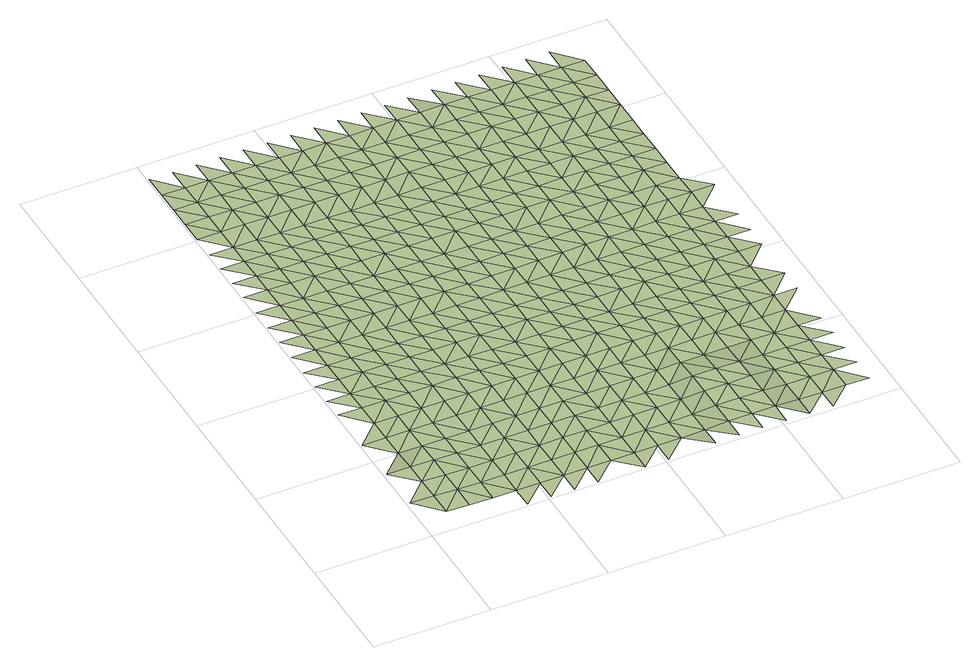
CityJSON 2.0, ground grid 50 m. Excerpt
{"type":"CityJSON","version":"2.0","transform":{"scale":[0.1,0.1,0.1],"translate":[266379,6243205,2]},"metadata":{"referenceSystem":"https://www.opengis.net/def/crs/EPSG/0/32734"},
"CityObjects":{
"terrain1":{"type":"TINRelief","geometry":[{"type":"CompositeSurface","lod":"1","boundaries":[[[0,1,2]],[[3,1,0]],[[3,4,5]],[[6,0,2]],[[5,4,7]],[[2,8,6]],[[9,3,0]],[[6,9,0]],[[10,11,7]],[[3,12,4]],[[11,10,13]],[[3,9,12]],[[8,14,6]],[[4,15,7]],[[4,12,15]],[[16,17,13]],[[18,10,7]],[[9,6,19]],[[14,20,6]],[[7,15,18]],[[21,22,16]],[[12,9,19]],[[13,10,23]],[[19,6,20]],[[24,25,21]],[[10,18,23]],[[12,26,15]],[[27,16,13]],[[20,14,28]],[[12,19,26]],[[16,27,21]],[[29,30,24]],[[13,23,27]],[[18,15,31]],[[15,26,31]],[[19,20,32]],[[33,20,28]],[[34,35,29]],[[24,21,36]],[[21,27,37]],[[19,32,26]],[[18,38,23]],[[32,20,33]],[[31,39,18]],[[24,36,29]],[[40,41,34]],[[21,37,36]],[[42,28,43]],[[23,38,27]],[[18,39,38]],[[31,26,44]],[[45,34,29]],[[44,26,32]],[[46,47,40]],[[48,33,28]],[[37,27,49]],[[45,29,36]],[[50,39,31]],[[49,27,38]],[[51,40,34]],[[28,42,48]],[[50,31,44]],[[52,53,46]],[[54,32,33]],[[37,55,36]],[[45,51,34]],[[55,37,49]],[[56,46,40]],[[38,39,57]],[[54,33,48]],[[58,39,50]],[[59,60,52]],[[61,44,32]],[[36,62,45]],[[40,51,56]],[[42,63,64]],[[39,58,57]],[[62,36,55]],[[65,52,46]],[[66,49,38]],[[32,54,61]],[[67,68,59]],[[42,64,48]],[[69,50,44]],[[70,51,45]],[[46,56,65]],[[55,49,66]],[[45,62,70]],[[38,57,66]],[[59,52,71]],[[61,69,44]],[[72,73,67]],[[74,58,50]],[[71,52,65]],[[54,48,75]],[[76,62,55]],[[56,51,77]],[[64,78,48]],[[51,70,79]],[[80,67,59]],[[81,82,72]],[[50,69,74]],[[66,76,55]],[[54,75,61]],[[56,77,65]],[[58,83,57]],[[75,48,78]],[[79,77,51]],[[59,71,80]],[[70,62,84]],[[85,86,87]],[[88,64,89]],[[90,72,67]],[[57,83,66]],[[86,85,81]],[[76,84,62]],[[58,74,83]],[[71,65,91]],[[67,80,90]],[[69,61,92]],[[93,79,70]],[[94,87,95]],[[75,96,61]],[[91,65,77]],[[97,78,64]],[[81,72,98]],[[99,76,66]],[[84,93,70]],[[95,87,86]],[[69,92,74]],[[92,61,96]],[[98,72,90]],[[99,66,83]],[[94,100,101]],[[80,71,102]],[[64,88,97]],[[71,91,103]],[[104,75,78]],[[105,77,79]],[[76,106,84]],[[93,107,79]],[[100,94,95]],[[86,81,108]],[[80,102,90]],[[98,109,81]],[[102,71,103]],[[106,76,99]],[[77,105,91]],[[101,110,111]],[[74,112,83]],[[104,78,97]],[[92,113,74]],[[105,79,107]],[[114,96,75]],[[115,93,84]],[[81,109,108]],[[110,101,100]],[[116,88,117]],[[118,95,86]],[[90,119,98]],[[99,83,112]],[[115,84,106]],[[74,113,112]],[[120,103,91]],[[75,104,114]],[[119,90,102]],[[121,92,96]],[[122,107,93]],[[95,118,100]],[[86,108,118]],[[120,91,105]],[[123,97,88]],[[124,109,98]],[[99,125,106]],[[93,115,122]],[[103,126,102]],[[121,96,114]],[[98,119,124]],[[112,125,99]],[[127,113,92]],[[88,116,123]],[[120,126,103]],[[128,104,97]],[[110,100,129]],[[105,107,130]],[[107,122,131]],[[100,118,132]],[[109,133,108]],[[115,106,134]],[[135,119,102]],[[109,124,136]],[[92,121,127]],[[125,137,106]],[[130,120,105]],[[110,129,138]],[[112,113,139]],[[128,97,123]],[[100,132,129]],[[130,107,131]],[[126,135,102]],[[140,114,104]],[[115,134,122]],[[108,133,118]],[[109,136,133]],[[134,106,137]],[[124,119,141]],[[112,139,125]],[[113,127,139]],[[142,126,120]],[[104,128,140]],[[135,141,119]],[[123,116,143]],[[144,121,114]],[[131,122,145]],[[132,118,146]],[[120,130,142]],[[147,136,124]],[[148,137,125]],[[149,143,116]],[[134,145,122]],[[146,118,133]],[[135,126,150]],[[144,114,140]],[[141,147,124]],[[125,139,148]],[[123,151,128]],[[132,152,129]],[[153,127,121]],[[150,126,142]],[[130,131,154]],[[143,151,123]],[[145,155,131]],[[152,132,146]],[[133,136,156]],[[157,134,137]],[[158,141,135]],[[147,159,136]],[[121,144,153]],[[137,148,160]],[[140,128,161]],[[130,154,142]],[[129,162,163]],[[127,164,139]],[[154,131,155]],[[135,150,158]],[[134,157,145]],[[136,159,156]],[[151,161,128]],[[162,129,152]],[[157,137,160]],[[143,149,165]],[[166,146,133]],[[167,147,141]],[[139,164,148]],[[127,153,164]],[[144,140,168]],[[169,150,142]],[[141,158,167]],[[170,155,145]],[[152,146,166]],[[161,168,140]],[[133,156,166]],[[169,142,154]],[[143,171,151]],[[159,147,172]],[[160,148,173]],[[145,157,170]],[[153,144,174]],[[172,147,167]],[[173,148,164]],[[175,162,152]],[[158,150,176]],[[143,165,171]],[[168,174,144]],[[169,177,150]],[[161,151,178]],[[179,154,155]],[[160,180,157]],[[166,175,152]],[[155,170,181]],[[159,182,156]],[[158,176,167]],[[172,183,159]],[[176,150,177]],[[180,160,173]],[[154,179,169]],[[184,162,185]],[[164,153,186]],[[151,171,178]],[[174,187,153]],[[179,155,181]],[[161,188,168]],[[156,182,166]],[[157,189,170]],[[159,183,182]],[[175,185,162]],[[190,191,165]],[[167,192,172]],[[153,187,186]],[[189,157,180]],[[177,169,193]],[[194,173,164]],[[161,178,188]],[[192,167,176]],[[171,165,191]],[[174,168,195]],[[181,170,196]],[[197,175,166]],[[169,179,193]],[[198,183,172]],[[173,194,180]],[[196,170,189]],[[197,166,182]],[[164,186,194]],[[176,177,199]],[[168,188,195]],[[172,192,198]],[[175,200,185]],[[174,201,187]],[[181,202,179]],[[177,193,199]],[[171,203,178]],[[171,191,204]],[[202,181,196]],[[200,175,197]],[[183,205,182]],[[189,180,206]],[[207,192,176]],[[183,198,208]],[[174,195,201]],[[180,194,209]],[[188,178,203]],[[210,211,185]],[[179,212,193]],[[187,213,186]],[[171,204,203]],[[199,207,176]],[[189,206,196]],[[197,182,205]],[[183,208,205]],[[210,185,200]],[[180,209,206]],[[212,179,202]],[[198,192,214]],[[186,213,194]],[[187,201,213]],[[199,193,215]],[[207,214,192]],[[216,204,191]],[[188,217,195]],[[218,202,196]],[[197,219,200]],[[188,203,220]],[[215,193,212]],[[221,208,198]],[[209,194,222]],[[216,191,223]],[[218,196,206]],[[205,219,197]],[[201,195,217]],[[199,224,207]],[[188,220,217]],[[214,221,198]],[[222,194,213]],[[225,212,202]],[[224,199,215]],[[204,226,203]],[[210,200,227]],[[209,228,206]],[[216,229,204]],[[218,225,202]],[[219,230,200]],[[205,208,231]],[[232,214,207]],[[221,233,208]],[[228,209,222]],[[226,220,203]],[[234,215,212]],[[210,227,235]],[[213,201,236]],[[204,229,226]],[[227,200,230]],[[201,217,237]],[[232,207,224]],[[206,238,218]],[[205,231,219]],[[208,233,231]],[[212,225,234]],[[239,221,214]],[[238,206,228]],[[201,237,236]],[[224,215,240]],[[241,222,213]],[[214,232,239]],[[229,216,242]],[[243,217,220]],[[244,225,218]],[[245,230,219]],[[246,220,226]],[[215,234,240]],[[233,221,247]],[[228,222,241]],[[216,248,242]],[[218,238,244]],[[219,231,245]],[[213,236,241]],[[243,237,217]],[[220,246,243]],[[247,221,239]],[[232,224,249]],[[240,250,224]],[[226,229,251]],[[252,227,230]],[[234,225,253]],[[254,238,228]],[[229,242,255]],[[225,244,256]],[[230,245,257]],[[231,233,258]],[[232,249,239]],[[247,259,233]],[[249,224,250]],[[241,254,228]],[[253,240,234]],[[227,252,260]],[[237,261,236]],[[229,255,251]],[[252,230,257]],[[262,237,243]],[[256,253,225]],[[263,246,226]],[[244,238,264]],[[231,258,245]],[[233,259,258]],[[239,265,247]],[[236,261,241]],[[254,264,238]],[[237,262,261]],[[266,250,240]],[[226,251,263]],[[265,239,249]],[[255,242,267]],[[246,268,243]],[[269,256,244]],[[257,245,270]],[[240,253,266]],[[271,259,247]],[[272,254,241]],[[267,242,273]],[[264,269,244]],[[270,245,258]],[[249,250,274]],[[246,263,268]],[[247,265,271]],[[272,241,261]],[[257,275,252]],[[276,262,243]],[[250,266,274]],[[251,255,277]],[[253,256,278]],[[254,279,264]],[[267,280,255]],[[269,281,256]],[[275,257,270]],[[258,259,282]],[[283,265,249]],[[259,271,284]],[[243,268,276]],[[279,254,272]],[[251,277,263]],[[253,278,266]],[[252,285,286]],[[262,287,261]],[[255,280,277]],[[278,256,281]],[[274,283,249]],[[288,269,264]],[[259,284,282]],[[285,252,275]],[[289,270,258]],[[271,265,290]],[[272,261,287]],[[288,264,279]],[[262,276,287]],[[263,291,268]],[[274,266,292]],[[283,290,265]],[[280,267,293]],[[294,281,269]],[[270,289,275]],[[277,291,263]],[[258,282,289]],[[292,266,278]],[[295,284,271]],[[272,296,279]],[[267,297,293]],[[269,288,294]],[[276,268,298]],[[274,299,283]],[[290,295,271]],[[287,296,272]],[[300,277,280]],[[268,291,298]],[[274,292,299]],[[301,282,284]],[[302,285,275]],[[303,278,281]],[[300,280,293]],[[275,289,304]],[[281,294,305]],[[288,279,306]],[[307,290,283]],[[284,295,301]],[[296,308,279]],[[277,309,291]],[[278,303,292]],[[285,302,310]],[[287,276,311]],[[275,304,302]],[[298,312,276]],[[303,281,305]],[[307,283,299]],[[282,313,289]],[[288,306,294]],[[309,277,300]],[[306,279,308]],[[314,295,290]],[[287,311,296]],[[313,282,301]],[[276,312,311]],[[315,298,291]],[[316,299,292]],[[290,307,314]],[[305,294,317]],[[304,289,318]],[[315,291,309]],[[292,303,316]],[[319,300,293]],[[320,308,296]],[[321,322,293]],[[306,317,294]],[[318,289,313]],[[301,295,323]],[[295,314,324]],[[296,311,320]],[[298,325,312]],[[307,299,326]],[[319,293,322]],[[298,315,327]],[[316,328,299]],[[313,301,323]],[[329,309,300]],[[302,304,330]],[[303,305,331]],[[323,295,324]],[[317,332,305]],[[304,318,333]],[[334,306,308]],[[307,326,314]],[[298,327,325]],[[326,299,328]],[[308,320,335]],[[309,329,315]],[[330,336,302]],[[331,316,303]],[[312,337,311]],[[300,319,329]],[[304,333,330]],[[331,305,332]],[[306,334,317]],[[313,338,318]],[[334,308,335]],[[339,322,321]],[[324,314,340]],[[311,337,320]],[[338,313,323]],[[312,325,337]],[[341,328,316]],[[326,340,314]],[[315,342,327]],[[343,332,317]],[[333,318,344]],[[315,329,345]],[[341,316,331]],[[319,322,346]],[[335,320,347]],[[317,334,343]],[[344,318,338]],[[348,323,324]],[[325,327,342]],[[315,345,342]],[[340,349,324]],[[347,320,337]],[[319,346,329]],[[333,350,330]],[[351,326,328]],[[346,322,339]],[[328,341,352]],[[323,348,338]],[[353,331,332]],[[335,354,334]],[[348,324,349]],[[332,343,355]],[[350,333,344]],[[326,351,340]],[[351,328,352]],[[354,335,347]],[[356,345,329]],[[341,331,353]],[[357,330,358]],[[337,325,359]],[[325,342,360]],[[353,332,355]],[[334,361,343]],[[362,344,338]],[[356,329,346]],[[358,330,350]],[[363,339,364]],[[365,349,340]],[[337,359,347]],[[362,338,348]],[[361,334,354]],[[325,360,359]],[[366,352,341]],[[340,351,365]],[[367,342,345]],[[355,343,368]],[[369,350,344]],[[356,370,345]],[[353,366,341]],[[371,346,339]],[[372,354,347]],[[368,343,361]],[[362,369,344]],[[348,349,373]],[[367,360,342]],[[352,374,351]],[[345,370,367]],[[349,365,375]],[[372,347,359]],[[346,371,356]],[[355,376,353]],[[371,339,363]],[[366,374,352]],[[373,362,348]],[[358,350,377]],[[378,361,354]],[[373,349,375]],[[376,355,368]],[[369,379,350]],[[365,351,380]],[[372,378,354]],[[370,356,381]],[[382,366,353]],[[358,377,383]],[[360,384,359]],[[350,379,377]],[[385,360,367]],[[374,380,351]],[[386,368,361]],[[356,371,381]],[[382,353,376]],[[387,375,365]],[[388,369,362]],[[384,372,359]],[[362,373,389]],[[361,378,386]],[[360,385,384]],[[367,370,390]],[[380,387,365]],[[371,363,391]],[[392,376,368]],[[369,388,379]],[[393,374,366]],[[370,381,390]],[[362,389,388]],[[366,382,394]],[[375,395,373]],[[396,378,372]],[[368,386,392]],[[374,393,380]],[[387,395,375]],[[366,394,393]],[[372,384,396]],[[381,371,397]],[[379,398,377]],[[399,385,367]],[[382,376,400]],[[367,390,401]],[[402,389,373]],[[400,376,392]],[[379,388,398]],[[386,378,403]],[[395,402,373]],[[367,401,399]],[[378,396,404]],[[390,381,405]],[[377,406,407]],[[387,380,408]],[[385,409,384]],[[380,393,410]],[[386,403,392]],[[388,389,411]],[[382,412,394]],[[406,377,398]],[[400,413,382]],[[403,378,404]],[[384,409,396]],[[402,411,389]],[[385,399,409]],[[380,410,408]],[[414,401,390]],[[415,395,387]],[[394,412,393]],[[382,413,412]],[[392,416,400]],[[398,388,417]],[[395,415,402]],[[404,396,418]],[[416,392,403]],[[411,417,388]],[[387,408,415]],[[399,401,419]],[[410,393,420]],[[409,418,396]],[[421,406,398]],[[422,413,400]],[[420,393,412]],[[404,423,403]],[[417,421,398]],[[400,416,422]],[[411,402,424]],[[410,425,408]],[[402,415,426]],[[418,423,404]],[[427,406,428]],[[409,399,429]],[[425,410,420]],[[416,403,430]],[[412,413,431]],[[402,426,424]],[[421,428,406]],[[413,422,432]],[[433,417,411]],[[408,434,415]],[[423,430,403]],[[435,418,409]],[[413,432,431]],[[434,408,425]],[[416,436,422]],[[417,433,421]],[[437,420,412]],[[411,424,433]],[[426,415,438]],[[418,435,423]],[[430,436,416]],[[438,415,434]],[[412,431,437]],[[432,422,439]],[[440,425,420]],[[428,421,441]],[[436,439,422]],[[421,433,442]],[[426,443,424]],[[444,430,423]],[[425,440,434]],[[426,438,445]],[[440,420,437]],[[428,441,446]],[[421,442,441]],[[430,444,436]],[[424,443,433]],[[431,432,447]],[[426,445,443]],[[439,448,432]],[[438,434,449]],[[431,447,437]],[[432,448,447]],[[449,434,440]],[[450,439,436]],[[442,433,451]],[[452,445,438]],[[451,433,443]],[[437,453,440]],[[449,452,438]],[[442,454,441]],[[455,448,439]],[[453,437,447]],[[454,442,451]],[[443,445,456]],[[440,457,449]],[[452,458,445]],[[441,459,460]],[[440,453,457]],[[447,448,461]],[[445,458,456]],[[459,441,454]],[[462,451,443]],[[463,452,449]],[[447,461,453]],[[463,449,457]],[[454,451,462]],[[443,456,462]],[[464,458,452]],[[452,463,464]],[[465,459,454]],[[462,465,454]],[[458,466,456]],[[458,464,467]],[[468,459,469]],[[456,466,462]],[[458,467,466]],[[465,469,459]],[[470,465,462]],[[470,462,466]],[[465,471,469]],[[471,465,470]],[[472,473,469]],[[472,469,471]]]}]}
},
"vertices":[
[108,200,18],[8,200,20],[108,95,18],[108,300,18],[108,400,15],[8,400,15],[208,200,14],[108,500,10],[208,95,15],[208,300,14],[108,605,10],[8,605,10],[208,400,13],[108,705,10],[308,95,13],[208,500,10],[108,810,10],[8,810,10],[208,605,10],[308,300,12],[308,200,12],[108,905,9],[8,905,9],[208,705,10],[108,1005,9],[8,1005,8],[308,400,11],[208,810,10],[408,95,13],[108,1100,8],[8,1100,7],[308,500,10],[408,300,12],[408,200,12],[108,1205,8],[8,1205,7],[208,1005,9],[208,905,10],[308,705,11],[308,605,11],[108,1305,8],[8,1305,8],[509,95,13],[408,0,14],[408,400,12],[208,1100,8],[108,1405,8],[8,1405,8],[509,200,12],[308,810,11],[408,500,11],[208,1205,8],[108,1505,8],[8,1505,8],[509,300,12],[308,905,10],[208,1305,8],[408,705,11],[408,605,11],[108,1610,8],[8,1610,8],[509,400,12],[308,1005,9],[509,0,14],[609,95,13],[208,1405,8],[408,810,11],[108,1705,8],[8,1705,8],[509,500,11],[308,1100,8],[208,1505,7],[108,1805,8],[8,1805,8],[509,605,11],[609,300,13],[408,905,10],[308,1305,7],[609,200,13],[308,1205,8],[208,1610,7],[108,1900,8],[8,1900,8],[509,705,11],[408,1005,8],[8,2005,8],[108,2005,8],[8,2105,8],[709,95,14],[609,0,14],[208,1705,8],[308,1405,8],[609,500,11],[408,1100,7],[8,2205,8],[108,2105,8],[609,400,12],[709,200,14],[208,1805,8],[509,810,12],[108,2205,8],[8,2305,8],[308,1610,6],[308,1505,7],[709,300,14],[408,1305,6],[509,905,11],[408,1205,7],[208,2005,8],[208,1900,8],[108,2305,8],[8,2410,9],[609,705,11],[609,605,11],[709,400,14],[509,1005,8],[809,95,14],[709,0,13],[208,2105,8],[308,1705,7],[408,1405,7],[709,500,12],[509,1100,7],[809,200,14],[308,1805,7],[609,810,12],[408,1505,7],[709,605,12],[809,300,14],[208,2305,7],[509,1305,6],[509,1205,7],[208,2205,8],[308,2005,7],[609,1005,8],[408,1610,6],[308,1900,7],[609,905,11],[108,2410,8],[709,705,12],[809,400,14],[408,1705,7],[509,1405,7],[909,95,15],[809,500,12],[609,1100,6],[308,2105,7],[408,1805,7],[709,810,10],[909,0,14],[509,1505,7],[909,200,15],[308,2205,7],[809,605,12],[609,1305,5],[609,1205,6],[408,2005,7],[709,1005,8],[509,1610,6],[408,1900,7],[709,905,9],[909,300,15],[308,2305,7],[208,2410,8],[809,705,12],[1009,95,15],[408,2105,7],[509,1705,7],[909,400,15],[609,1405,5],[709,1100,7],[1009,200,15],[509,1805,7],[809,810,10],[909,500,14],[408,2205,7],[609,1610,5],[609,1505,5],[1009,300,15],[709,1305,5],[809,905,9],[709,1205,7],[509,2005,7],[509,1900,6],[308,2410,8],[408,2305,7],[909,705,12],[909,605,12],[1009,400,15],[809,1005,8],[1009,0,15],[1109,95,16],[609,1705,6],[709,1405,6],[909,810,11],[1009,500,15],[809,1100,7],[509,2105,7],[609,1805,6],[709,1505,6],[509,2205,7],[1009,605,13],[809,1205,7],[1109,300,16],[1109,200,16],[609,2005,7],[909,1005,11],[709,1610,7],[609,1900,6],[909,905,11],[509,2305,7],[408,2410,7],[809,1305,5],[1009,705,13],[709,1705,7],[809,1405,6],[1210,95,19],[1109,500,15],[909,1100,10],[609,2105,7],[1109,400,16],[709,1805,8],[1009,810,12],[1210,0,23],[809,1505,6],[909,1205,10],[1210,300,18],[609,2305,7],[1009,905,12],[1210,200,18],[609,2205,7],[709,2005,9],[809,1610,7],[709,1900,8],[909,1305,7],[509,2410,7],[1109,705,13],[1109,605,14],[1009,1005,12],[809,1705,7],[909,1405,7],[1109,810,12],[1310,95,25],[1210,500,17],[1009,1100,11],[709,2105,9],[1210,400,18],[809,1805,8],[1310,0,26],[909,1610,8],[909,1505,8],[1310,300,25],[709,2305,8],[1009,1305,9],[1109,905,12],[1310,200,25],[1009,1205,11],[709,2205,10],[809,2005,9],[809,1900,8],[609,2410,7],[1210,705,13],[1210,605,15],[1310,400,25],[1109,1005,12],[909,1705,9],[1009,1405,9],[1410,95,26],[1310,500,20],[1109,1100,13],[809,2105,9],[909,1805,10],[1210,810,13],[1410,0,26],[1009,1505,9],[809,2205,10],[1310,605,16],[1410,300,26],[1109,1305,11],[1210,905,12],[1410,200,26],[1109,1205,13],[909,2005,10],[1009,1610,10],[909,1900,10],[809,2305,8],[709,2410,7],[1310,705,14],[1210,1005,12],[909,2105,10],[1009,1705,11],[1410,400,26],[1109,1405,10],[1510,95,26],[1210,1100,13],[1009,1805,12],[1310,810,14],[1510,0,24],[1410,500,21],[1109,1505,11],[1510,200,27],[1009,1900,12],[909,2305,10],[1210,1305,13],[909,2205,10],[1210,1205,13],[1310,1005,15],[1109,1610,11],[1310,905,14],[1510,300,27],[809,2410,7],[1410,705,15],[1410,605,17],[1009,2005,12],[1109,1705,12],[1510,400,25],[1210,1405,12],[1310,1100,16],[1009,2105,12],[1610,200,20],[1410,810,14],[1610,0,23],[1610,95,21],[1109,1900,13],[1109,1805,12],[1510,605,17],[1210,1610,13],[1510,500,20],[1210,1505,12],[1610,300,20],[1009,2305,12],[1310,1305,15],[1310,1205,16],[1009,2205,12],[1410,1005,16],[1410,905,14],[909,2410,7],[1510,705,15],[1109,2005,13],[1710,95,21],[1210,1705,13],[1310,1405,15],[1610,500,20],[1410,1100,16],[1109,2105,13],[1610,400,20],[1710,200,20],[1510,810,14],[1210,1900,14],[1210,1805,14],[1109,2205,13],[1310,1610,15],[1310,1505,15],[1410,1305,17],[1510,905,14],[1410,1205,16],[1710,300,20],[1009,2410,8],[1109,2305,14],[1610,705,16],[1610,605,19],[1510,1005,15],[1210,2005,15],[1810,95,20],[1710,0,23],[1310,1705,15],[1410,1405,17],[1710,500,20],[1510,1100,17],[1210,2105,15],[1710,400,20],[1810,200,20],[1610,810,15],[1310,1900,16],[1410,1505,16],[1310,1805,15],[1510,1205,17],[1210,2305,15],[1610,905,15],[1210,2205,15],[1410,1610,16],[1810,300,20],[1510,1305,18],[1109,2410,9],[1710,705,16],[1710,605,19],[1610,1005,17],[1410,1705,16],[1310,2105,16],[1310,2005,16],[1810,400,21],[1910,95,19],[1610,1100,19],[1510,1505,16],[1510,1405,19],[1410,1805,16],[1710,810,15],[1910,200,21],[1310,2205,16],[1810,605,19],[1610,1205,19],[1810,500,20],[1410,1900,16],[1710,1005,17],[1710,905,15],[1910,300,21],[1310,2305,16],[1210,2410,11],[1510,1705,15],[1810,705,18],[1510,1610,16],[1410,2005,16],[1610,1405,20],[1610,1305,20],[1910,400,21],[1510,1805,16],[1710,1100,19],[1410,2105,16],[1810,810,16],[1910,500,20],[1610,1505,16],[1410,2205,15],[1710,1205,19],[1810,905,15],[1510,2005,15],[1610,1610,15],[1510,1900,16],[1310,2410,12],[1410,2305,15],[1910,705,18],[1810,1005,16],[1710,1405,20],[1710,1305,20],[1510,2105,15],[1610,1705,15],[1910,810,16],[1810,1100,19],[1710,1505,16],[1610,1805,15],[1810,1205,19],[1710,1610,15],[1510,2305,15],[1510,2205,15],[1610,2005,15],[1910,1005,17],[1610,1900,15],[1410,2410,13],[1810,1405,20],[1810,1305,19],[1710,1705,15],[1910,1100,19],[1610,2105,15],[1710,1805,15],[1810,1505,17],[1610,2205,15],[1910,1205,19],[1710,2005,15],[1810,1610,15],[1710,1900,15],[1610,2305,15],[1510,2410,14],[1910,1405,20],[1710,2105,15],[1810,1705,15],[1810,1805,14],[1710,2205,15],[1810,2005,14],[1810,1900,14],[1610,2410,15],[1710,2305,15],[1810,2105,14],[1810,2205,14],[1810,2305,14],[1710,2410,15]
]}
